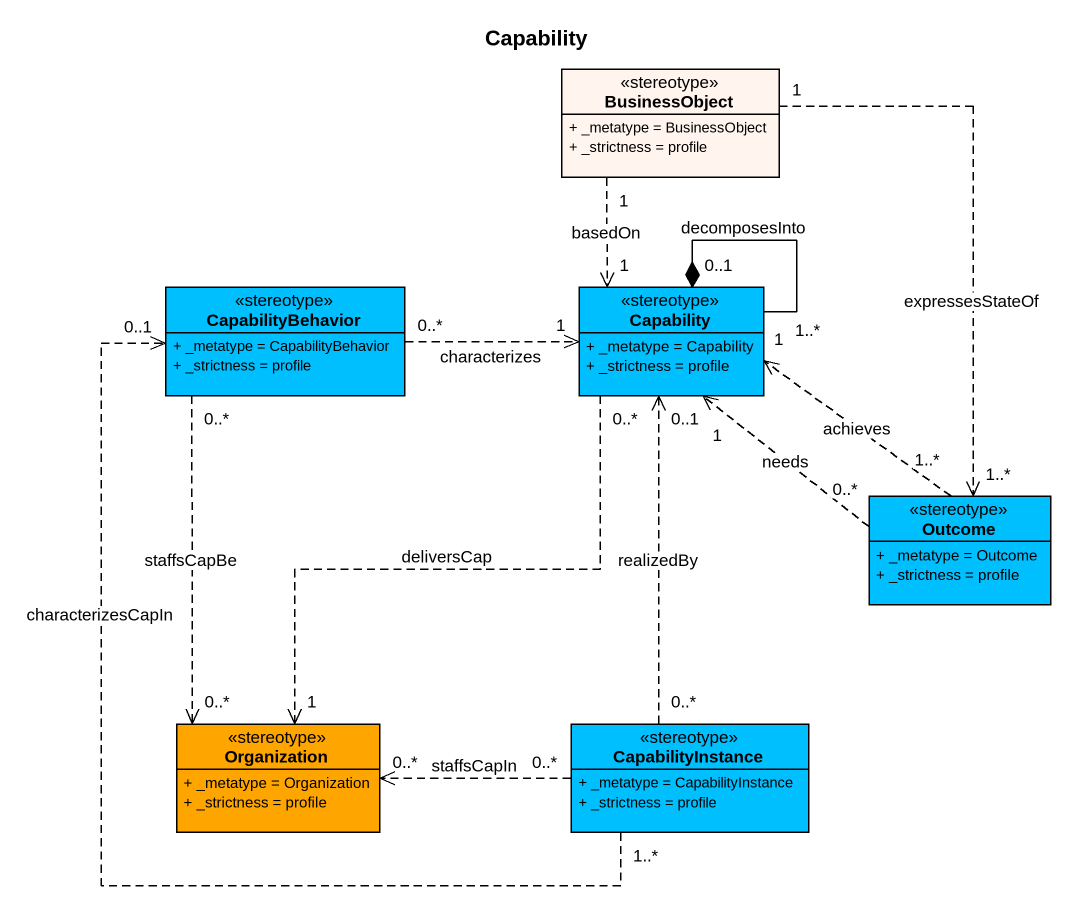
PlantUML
@startuml
title Capability
hide circle
hide empty members
skinparam classAttributeIconSize 0
class BusinessObject <<stereotype>> #FFF5EE {
  + _metatype = BusinessObject
  + _strictness = profile
}
class CapabilityBehavior <<stereotype>> #00BFFF {
  + _metatype = CapabilityBehavior
  + _strictness = profile
}
class Capability <<stereotype>> #00BFFF {
  + _metatype = Capability
  + _strictness = profile
}
class Outcome <<stereotype>> #00BFFF {
  + _metatype = Outcome
  + _strictness = profile
}
class Organization <<stereotype>> #FFA500 {
  + _metatype = Organization
  + _strictness = profile
}
class CapabilityInstance <<stereotype>> #00BFFF {
  + _metatype = CapabilityInstance
  + _strictness = profile
}
BusinessObject "1" ..> "1" Capability : basedOn
BusinessObject "1" ..> "1..*" Outcome : expressesStateOf
CapabilityBehavior "0..*" .right.> "1" Capability : characterizes
CapabilityBehavior "0..*" ..> "0..*" Organization : staffsCapBe
Capability "1..*" --* "0..1" Capability : decomposesInto
Capability "0..*" ..> "1" Organization : deliversCap
Outcome "1..*" .up.> "1" Capability : achieves
Outcome "0..*" .up.> "1" Capability : needs
CapabilityInstance "1..*" .up.> "0..1" CapabilityBehavior : characterizesCapIn
CapabilityInstance "0..*" .up.> "0..1" Capability : realizedBy
CapabilityInstance "0..*" .left.> "0..*" Organization : staffsCapIn
@enduml
